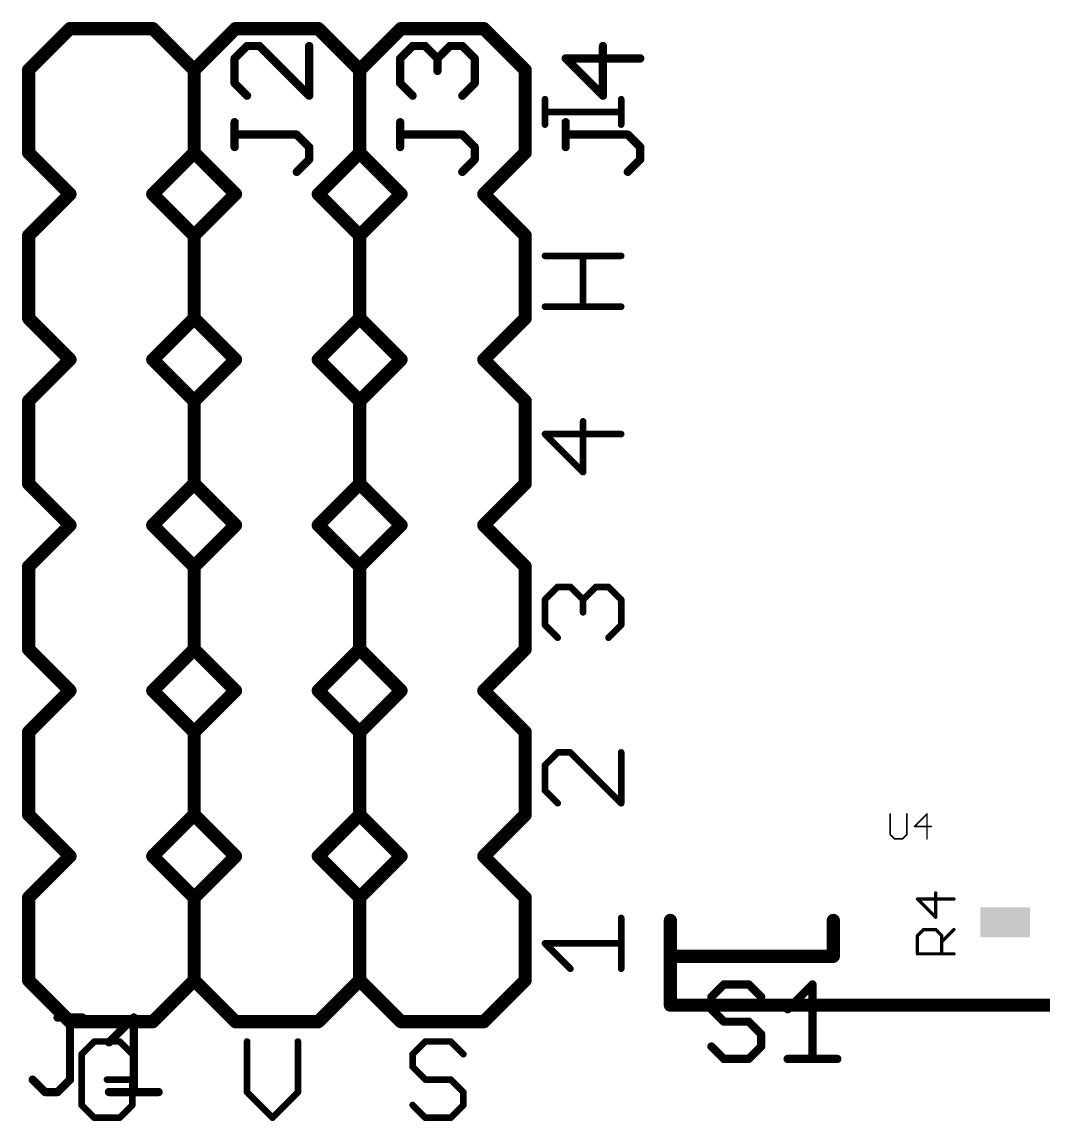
# Model space of a CAD drawing. Extents: x 0.1 to 37.8, y 0 to 44.
# Drawn here: x 0.91 to 16.58, y 11.68 to 28.55 of the extents above; entities that cross this region are included whole.
import ezdxf

# ---------------------------------------------------------------- set-up
doc = ezdxf.new("R2010")
doc.units = 0
for name, color, linetype in [('121', 253, 'CONTINUOUS'), ('21', 253, 'CONTINUOUS'), ('25', 253, 'CONTINUOUS')]:
    doc.layers.add(name, color=color, linetype=linetype)

# ---------------------------------------------------------------- blocks, each defined once
blk = doc.blocks.new('RECT')
blk.add_solid([(-0.5, -0.5), (0.5, -0.5), (-0.5, 0.5), (0.5, 0.5)])

msp = doc.modelspace()

# ---------------------------------------------------------------- linework, layer by layer
at = {"layer": '121'}
for points, const_width in [([(8.9398, 26.9748), (8.9398, 27.3646)], 0.1016), ([(10.1092, 26.9748), (10.1092, 27.3646)], 0.1016), ([(10.1092, 27.1697), (8.9398, 27.1697)], 0.1016), ([(8.9398, 24.9604), (10.1092, 24.9604)], 0.1016), ([(9.5245, 24.1808), (9.5245, 24.9604)], 0.1016), ([(10.1092, 24.1808), (8.9398, 24.1808)], 0.1016), ([(9.5245, 21.6408), (9.5245, 22.4204)], 0.1016), ([(10.1092, 22.2255), (8.9398, 22.2255)], 0.1016), ([(8.9398, 22.2255), (9.5245, 21.6408)], 0.1016), ([(8.9398, 19.6855), (9.1347, 19.8804)], 0.1016), ([(9.1347, 19.8804), (9.3296, 19.8804)], 0.1016), ([(9.3296, 19.8804), (9.5245, 19.6855)], 0.1016), ([(9.5245, 19.6855), (9.7194, 19.8804)], 0.1016), ([(9.7194, 19.8804), (9.9143, 19.8804)], 0.1016), ([(9.9143, 19.8804), (10.1092, 19.6855)], 0.1016), ([(8.9398, 19.2957), (8.9398, 19.6855)], 0.1016), ([(9.5245, 19.6855), (9.5245, 19.4906)], 0.1016), ([(10.1092, 19.6855), (10.1092, 19.2957)], 0.1016), ([(9.1347, 19.1008), (8.9398, 19.2957)], 0.1016), ([(10.1092, 19.2957), (9.9143, 19.1008)], 0.1016), ([(9.1347, 17.3404), (8.9398, 17.1455)], 0.1016), ([(9.3296, 17.3404), (9.1347, 17.3404)], 0.1016), ([(10.1092, 16.5608), (9.3296, 17.3404)], 0.1016), ([(10.1092, 17.3404), (10.1092, 16.5608)], 0.1016), ([(8.9398, 17.1455), (8.9398, 16.7557)], 0.1016), ([(8.9398, 16.7557), (9.1347, 16.5608)], 0.1016), ([(14.935, 14.8107), (14.935, 15.1836)], 0.0508), ([(15.2146, 15.0903), (14.6553, 15.0903)], 0.0508), ([(14.6553, 15.0903), (14.935, 14.8107)], 0.0508), ([(10.1092, 14.0208), (10.1092, 14.8004)], 0.1016), ([(14.6553, 14.529), (14.7485, 14.6223)], 0.0508), ([(14.6553, 14.2494), (14.6553, 14.529)], 0.0508), ([(14.7485, 14.6223), (14.935, 14.6223)], 0.0508), ([(14.935, 14.6223), (15.0282, 14.529)], 0.0508), ([(15.0282, 14.4358), (15.2146, 14.6223)], 0.0508), ([(15.0282, 14.529), (15.0282, 14.2494)], 0.0508), ([(9.3296, 14.0208), (8.9398, 14.4106)], 0.1016), ([(8.9398, 14.4106), (10.1092, 14.4106)], 0.1016), ([(15.2146, 14.2494), (14.6553, 14.2494)], 0.0508), ([(2.0237, 12.9042), (1.8288, 12.7093)], 0.1016), ([(2.4135, 12.9042), (2.0237, 12.9042)], 0.1016), ([(2.6084, 12.7093), (2.4135, 12.9042)], 0.1016), ([(4.3688, 12.9042), (4.3688, 12.1246)], 0.1016), ([(5.1484, 12.1246), (5.1484, 12.9042)], 0.1016), ([(7.1037, 12.9042), (6.9088, 12.7093)], 0.1016), ([(7.4935, 12.9042), (7.1037, 12.9042)], 0.1016), ([(7.6884, 12.7093), (7.4935, 12.9042)], 0.1016), ([(1.8288, 12.7093), (1.8288, 11.9297)], 0.1016), ([(6.9088, 12.7093), (6.9088, 12.5144)], 0.1016), ([(6.9088, 12.5144), (7.1037, 12.3195)], 0.1016), ([(2.6084, 12.3195), (2.2186, 12.3195)], 0.1016), ([(2.6084, 11.9297), (2.6084, 12.3195)], 0.1016), ([(7.1037, 12.3195), (7.4935, 12.3195)], 0.1016), ([(7.4935, 12.3195), (7.6884, 12.1246)], 0.1016), ([(4.3688, 12.1246), (4.7586, 11.7348)], 0.1016), ([(4.7586, 11.7348), (5.1484, 12.1246)], 0.1016), ([(7.6884, 12.1246), (7.6884, 11.9297)], 0.1016), ([(1.8288, 11.9297), (2.0237, 11.7348)], 0.1016), ([(2.4135, 11.7348), (2.6084, 11.9297)], 0.1016), ([(7.1037, 11.7348), (6.9088, 11.9297)], 0.1016), ([(7.6884, 11.9297), (7.4935, 11.7348)], 0.1016), ([(2.0237, 11.7348), (2.4135, 11.7348)], 0.1016), ([(7.4935, 11.7348), (7.1037, 11.7348)], 0.1016)]:
    msp.add_lwpolyline(points, dxfattribs=dict(at, const_width=const_width))
for points, const_width in [([(8.9652, 27.3646, 1), (8.9144, 27.3646)], 0.0508), ([(10.1346, 27.3646, 1), (10.0838, 27.3646)], 0.0508), ([(8.9398, 27.1951, 1), (8.9398, 27.1443)], 0.0508), ([(10.1092, 27.1443, 1), (10.1092, 27.1951)], 0.0508), ([(8.9144, 26.9748, 1), (8.9652, 26.9748)], 0.0508), ([(10.0838, 26.9748, 1), (10.1346, 26.9748)], 0.0508), ([(8.9398, 24.9858, 1), (8.9398, 24.935)], 0.0508), ([(9.5499, 24.9604, 1), (9.4991, 24.9604)], 0.0508), ([(10.1092, 24.935, 1), (10.1092, 24.9858)], 0.0508), ([(8.9398, 24.2062, 1), (8.9398, 24.1554)], 0.0508), ([(9.4991, 24.1808, 1), (9.5499, 24.1808)], 0.0508), ([(10.1092, 24.1554, 1), (10.1092, 24.2062)], 0.0508), ([(9.5499, 22.4204, 1), (9.4991, 22.4204)], 0.0508), ([(8.9578, 22.2435, 1), (8.9218, 22.2075)], 0.0508), ([(8.9398, 22.2509, 1), (8.9398, 22.2001)], 0.0508), ([(10.1092, 22.2001, 1), (10.1092, 22.2509)], 0.0508), ([(9.4991, 21.6408, 1), (9.5499, 21.6408)], 0.0508), ([(9.5065, 21.6228, 1), (9.5425, 21.6588)], 0.0508), ([(9.1347, 19.9058, 1), (9.1347, 19.855)], 0.0508), ([(9.1527, 19.8624, 1), (9.1167, 19.8984)], 0.0508), ([(9.3476, 19.8984, 1), (9.3116, 19.8624)], 0.0508), ([(9.3296, 19.855, 1), (9.3296, 19.9058)], 0.0508), ([(9.7194, 19.9058, 1), (9.7194, 19.855)], 0.0508), ([(9.7374, 19.8624, 1), (9.7014, 19.8984)], 0.0508), ([(9.9323, 19.8984, 1), (9.8963, 19.8624)], 0.0508), ([(9.9143, 19.855, 1), (9.9143, 19.9058)], 0.0508), ([(8.9652, 19.6855, 1), (8.9144, 19.6855)], 0.0508), ([(9.5499, 19.6855, 1), (9.4991, 19.6855)], 0.0508), ([(10.1346, 19.6855, 1), (10.0838, 19.6855)], 0.0508), ([(8.9218, 19.7035, 1), (8.9578, 19.6675)], 0.0508), ([(9.5065, 19.7035, 1), (9.5425, 19.6675)], 0.0508), ([(9.5065, 19.6675, 1), (9.5425, 19.7035)], 0.0508), ([(10.0912, 19.6675, 1), (10.1272, 19.7035)], 0.0508), ([(9.4991, 19.4906, 1), (9.5499, 19.4906)], 0.0508), ([(8.9578, 19.3137, 1), (8.9218, 19.2777)], 0.0508), ([(8.9144, 19.2957, 1), (8.9652, 19.2957)], 0.0508), ([(10.0838, 19.2957, 1), (10.1346, 19.2957)], 0.0508), ([(10.1272, 19.2777, 1), (10.0912, 19.3137)], 0.0508), ([(9.1167, 19.0828, 1), (9.1527, 19.1188)], 0.0508), ([(9.8963, 19.1188, 1), (9.9323, 19.0828)], 0.0508), ([(9.1347, 17.3658, 1), (9.1347, 17.315)], 0.0508), ([(9.1527, 17.3224, 1), (9.1167, 17.3584)], 0.0508), ([(9.3476, 17.3584, 1), (9.3116, 17.3224)], 0.0508), ([(9.3296, 17.315, 1), (9.3296, 17.3658)], 0.0508), ([(10.1346, 17.3404, 1), (10.0838, 17.3404)], 0.0508), ([(8.9218, 17.1635, 1), (8.9578, 17.1275)], 0.0508), ([(8.9652, 17.1455, 1), (8.9144, 17.1455)], 0.0508), ([(8.9578, 16.7737, 1), (8.9218, 16.7377)], 0.0508), ([(8.9144, 16.7557, 1), (8.9652, 16.7557)], 0.0508), ([(9.1167, 16.5428, 1), (9.1527, 16.5788)], 0.0508), ([(10.0838, 16.5608, 1), (10.1346, 16.5608)], 0.0508), ([(10.0912, 16.5428, 1), (10.1272, 16.5788)], 0.0508), ([(14.9477, 15.1836, 1), (14.9223, 15.1836)], 0.0254), ([(14.6553, 15.103, 1), (14.6553, 15.0776)], 0.0254), ([(14.6643, 15.0993, 1), (14.6463, 15.0814)], 0.0254), ([(15.2146, 15.0776, 1), (15.2146, 15.103)], 0.0254), ([(10.1346, 14.8004, 1), (10.0838, 14.8004)], 0.0508), ([(14.9223, 14.8107, 1), (14.9477, 14.8107)], 0.0254), ([(14.926, 14.8017, 1), (14.9439, 14.8197)], 0.0254), ([(14.668, 14.529, 1), (14.6426, 14.529)], 0.0254), ([(14.6463, 14.538, 1), (14.6643, 14.5201)], 0.0254), ([(14.7485, 14.635, 1), (14.7485, 14.6096)], 0.0254), ([(14.7575, 14.6133, 1), (14.7396, 14.6312)], 0.0254), ([(14.9439, 14.6312, 1), (14.926, 14.6133)], 0.0254), ([(14.935, 14.6096, 1), (14.935, 14.635)], 0.0254), ([(15.0409, 14.529, 1), (15.0155, 14.529)], 0.0254), ([(15.0192, 14.5201, 1), (15.0372, 14.538)], 0.0254), ([(15.2236, 14.6133, 1), (15.2056, 14.6312)], 0.0254), ([(8.9578, 14.4286, 1), (8.9218, 14.3926)], 0.0508), ([(8.9398, 14.436, 1), (8.9398, 14.3852)], 0.0508), ([(10.1092, 14.3852, 1), (10.1092, 14.436)], 0.0508), ([(15.0192, 14.4448, 1), (15.0372, 14.4268)], 0.0254), ([(14.6553, 14.2621, 1), (14.6553, 14.2367)], 0.0254), ([(14.6426, 14.2494, 1), (14.668, 14.2494)], 0.0254), ([(15.0155, 14.2494, 1), (15.0409, 14.2494)], 0.0254), ([(15.2146, 14.2367, 1), (15.2146, 14.2621)], 0.0254), ([(9.3116, 14.0028, 1), (9.3476, 14.0388)], 0.0508), ([(10.0838, 14.0208, 1), (10.1346, 14.0208)], 0.0508), ([(2.0237, 12.9296, 1), (2.0237, 12.8788)], 0.0508), ([(2.0417, 12.8862, 1), (2.0057, 12.9222)], 0.0508), ([(2.4315, 12.9222, 1), (2.3955, 12.8862)], 0.0508), ([(2.4135, 12.8788, 1), (2.4135, 12.9296)], 0.0508), ([(4.3942, 12.9042, 1), (4.3434, 12.9042)], 0.0508), ([(5.1738, 12.9042, 1), (5.123, 12.9042)], 0.0508), ([(7.1037, 12.9296, 1), (7.1037, 12.8788)], 0.0508), ([(7.1217, 12.8862, 1), (7.0857, 12.9222)], 0.0508), ([(7.5115, 12.9222, 1), (7.4755, 12.8862)], 0.0508), ([(7.4935, 12.8788, 1), (7.4935, 12.9296)], 0.0508), ([(1.8108, 12.7273, 1), (1.8468, 12.6913)], 0.0508), ([(1.8542, 12.7093, 1), (1.8034, 12.7093)], 0.0508), ([(2.5904, 12.6913, 1), (2.6264, 12.7273)], 0.0508), ([(6.8908, 12.7273, 1), (6.9268, 12.6913)], 0.0508), ([(6.9342, 12.7093, 1), (6.8834, 12.7093)], 0.0508), ([(7.6704, 12.6913, 1), (7.7064, 12.7273)], 0.0508), ([(6.9268, 12.5324, 1), (6.8908, 12.4964)], 0.0508), ([(6.8834, 12.5144, 1), (6.9342, 12.5144)], 0.0508), ([(2.2186, 12.3449, 1), (2.2186, 12.2941)], 0.0508), ([(2.6338, 12.3195, 1), (2.583, 12.3195)], 0.0508), ([(2.6084, 12.2941, 1), (2.6084, 12.3449)], 0.0508), ([(7.1037, 12.3449, 1), (7.1037, 12.2941)], 0.0508), ([(7.0857, 12.3015, 1), (7.1217, 12.3375)], 0.0508), ([(7.5115, 12.3375, 1), (7.4755, 12.3015)], 0.0508), ([(7.4935, 12.2941, 1), (7.4935, 12.3449)], 0.0508), ([(4.3868, 12.1426, 1), (4.3508, 12.1066)], 0.0508), ([(4.3434, 12.1246, 1), (4.3942, 12.1246)], 0.0508), ([(5.123, 12.1246, 1), (5.1738, 12.1246)], 0.0508), ([(5.1664, 12.1066, 1), (5.1304, 12.1426)], 0.0508), ([(7.7138, 12.1246, 1), (7.663, 12.1246)], 0.0508), ([(7.6704, 12.1066, 1), (7.7064, 12.1426)], 0.0508), ([(1.8468, 11.9477, 1), (1.8108, 11.9117)], 0.0508), ([(2.6264, 11.9117, 1), (2.5904, 11.9477)], 0.0508), ([(6.9268, 11.9477, 1), (6.8908, 11.9117)], 0.0508), ([(7.7064, 11.9117, 1), (7.6704, 11.9477)], 0.0508), ([(1.8034, 11.9297, 1), (1.8542, 11.9297)], 0.0508), ([(2.583, 11.9297, 1), (2.6338, 11.9297)], 0.0508), ([(7.663, 11.9297, 1), (7.7138, 11.9297)], 0.0508), ([(2.0237, 11.7602, 1), (2.0237, 11.7094)], 0.0508), ([(2.0057, 11.7168, 1), (2.0417, 11.7528)], 0.0508), ([(2.3955, 11.7528, 1), (2.4315, 11.7168)], 0.0508), ([(2.4135, 11.7094, 1), (2.4135, 11.7602)], 0.0508), ([(4.7406, 11.7528, 1), (4.7766, 11.7168)], 0.0508), ([(4.7406, 11.7168, 1), (4.7766, 11.7528)], 0.0508), ([(7.1037, 11.7602, 1), (7.1037, 11.7094)], 0.0508), ([(7.0857, 11.7168, 1), (7.1217, 11.7528)], 0.0508), ([(7.4755, 11.7528, 1), (7.5115, 11.7168)], 0.0508), ([(7.4935, 11.7094, 1), (7.4935, 11.7602)], 0.0508)]:
    msp.add_lwpolyline(points, format="xyb", dxfattribs=dict(at, const_width=const_width))
at = {"layer": '21', "const_width": 0.2032}
for points in [[(1.651, 28.448), (1.016, 27.813)], [(2.921, 28.448), (1.651, 28.448)], [(3.556, 27.813), (2.921, 28.448)], [(4.191, 28.448), (3.556, 27.813)], [(5.461, 28.448), (4.191, 28.448)], [(6.096, 27.813), (5.461, 28.448)], [(6.731, 28.448), (6.096, 27.813)], [(8.001, 28.448), (6.731, 28.448)], [(8.636, 27.813), (8.001, 28.448)], [(1.016, 26.543), (1.016, 27.813)], [(3.556, 27.813), (3.556, 26.543)], [(3.556, 26.543), (3.556, 27.813)], [(6.096, 27.813), (6.096, 26.543)], [(6.096, 26.543), (6.096, 27.813)], [(8.636, 27.813), (8.636, 26.543)], [(1.651, 25.908), (1.016, 26.543)], [(3.556, 26.543), (2.921, 25.908)], [(4.191, 25.908), (3.556, 26.543)], [(6.096, 26.543), (5.461, 25.908)], [(6.731, 25.908), (6.096, 26.543)], [(8.636, 26.543), (8.001, 25.908)], [(1.016, 25.273), (1.651, 25.908)], [(2.921, 25.908), (3.556, 25.273)], [(3.556, 25.273), (4.191, 25.908)], [(5.461, 25.908), (6.096, 25.273)], [(6.096, 25.273), (6.731, 25.908)], [(8.001, 25.908), (8.636, 25.273)], [(1.016, 24.003), (1.016, 25.273)], [(3.556, 25.273), (3.556, 24.003)], [(3.556, 24.003), (3.556, 25.273)], [(6.096, 25.273), (6.096, 24.003)], [(6.096, 24.003), (6.096, 25.273)], [(8.636, 25.273), (8.636, 24.003)], [(1.651, 23.368), (1.016, 24.003)], [(3.556, 24.003), (2.921, 23.368)], [(4.191, 23.368), (3.556, 24.003)], [(6.096, 24.003), (5.461, 23.368)], [(6.731, 23.368), (6.096, 24.003)], [(8.636, 24.003), (8.001, 23.368)], [(1.016, 22.733), (1.651, 23.368)], [(2.921, 23.368), (3.556, 22.733)], [(3.556, 22.733), (4.191, 23.368)], [(5.461, 23.368), (6.096, 22.733)], [(6.096, 22.733), (6.731, 23.368)], [(8.001, 23.368), (8.636, 22.733)], [(1.016, 21.463), (1.016, 22.733)], [(3.556, 22.733), (3.556, 21.463)], [(3.556, 21.463), (3.556, 22.733)], [(6.096, 22.733), (6.096, 21.463)], [(6.096, 21.463), (6.096, 22.733)], [(8.636, 22.733), (8.636, 21.463)], [(1.651, 20.828), (1.016, 21.463)], [(3.556, 21.463), (2.921, 20.828)], [(4.191, 20.828), (3.556, 21.463)], [(6.096, 21.463), (5.461, 20.828)], [(6.731, 20.828), (6.096, 21.463)], [(8.636, 21.463), (8.001, 20.828)], [(1.651, 20.828), (1.016, 20.193)], [(3.556, 20.193), (2.921, 20.828)], [(4.191, 20.828), (3.556, 20.193)], [(6.096, 20.193), (5.461, 20.828)], [(6.731, 20.828), (6.096, 20.193)], [(8.636, 20.193), (8.001, 20.828)], [(1.016, 18.923), (1.016, 20.193)], [(3.556, 20.193), (3.556, 18.923)], [(3.556, 18.923), (3.556, 20.193)], [(6.096, 20.193), (6.096, 18.923)], [(6.096, 18.923), (6.096, 20.193)], [(8.636, 20.193), (8.636, 18.923)], [(1.651, 18.288), (1.016, 18.923)], [(3.556, 18.923), (2.921, 18.288)], [(4.191, 18.288), (3.556, 18.923)], [(6.096, 18.923), (5.461, 18.288)], [(6.731, 18.288), (6.096, 18.923)], [(8.636, 18.923), (8.001, 18.288)], [(1.016, 17.653), (1.651, 18.288)], [(2.921, 18.288), (3.556, 17.653)], [(3.556, 17.653), (4.191, 18.288)], [(5.461, 18.288), (6.096, 17.653)], [(6.096, 17.653), (6.731, 18.288)], [(8.001, 18.288), (8.636, 17.653)], [(1.016, 16.383), (1.016, 17.653)], [(3.556, 17.653), (3.556, 16.383)], [(3.556, 16.383), (3.556, 17.653)], [(6.096, 17.653), (6.096, 16.383)], [(6.096, 16.383), (6.096, 17.653)], [(8.636, 17.653), (8.636, 16.383)], [(1.651, 15.748), (1.016, 16.383)], [(3.556, 16.383), (2.921, 15.748)], [(4.191, 15.748), (3.556, 16.383)], [(6.096, 16.383), (5.461, 15.748)], [(6.731, 15.748), (6.096, 16.383)], [(8.636, 16.383), (8.001, 15.748)], [(1.016, 15.113), (1.651, 15.748)], [(2.921, 15.748), (3.556, 15.113)], [(3.556, 15.113), (4.191, 15.748)], [(5.461, 15.748), (6.096, 15.113)], [(6.096, 15.113), (6.731, 15.748)], [(8.001, 15.748), (8.636, 15.113)], [(1.016, 13.843), (1.016, 15.113)], [(3.556, 15.113), (3.556, 13.843)], [(3.556, 13.843), (3.556, 15.113)], [(6.096, 15.113), (6.096, 13.843)], [(6.096, 13.843), (6.096, 15.113)], [(8.636, 15.113), (8.636, 13.843)], [(10.864, 14.212), (10.864, 14.762)], [(13.364, 14.212), (13.364, 14.762)], [(10.864, 14.212), (10.864, 13.462)], [(10.864, 14.212), (13.364, 14.212)], [(1.651, 13.208), (1.016, 13.843)], [(3.556, 13.843), (2.921, 13.208)], [(4.191, 13.208), (3.556, 13.843)], [(6.096, 13.843), (5.461, 13.208)], [(6.731, 13.208), (6.096, 13.843)], [(8.636, 13.843), (8.001, 13.208)], [(10.864, 13.462), (35.364, 13.462)], [(2.921, 13.208), (1.651, 13.208)], [(5.461, 13.208), (4.191, 13.208)], [(8.001, 13.208), (6.731, 13.208)]]:
    msp.add_lwpolyline(points, dxfattribs=at)
at = {"layer": '21', "const_width": 0.1016}
for points in [[(1.651, 28.4988, 1), (1.651, 28.3972)], [(1.6869, 28.4121, 1), (1.6151, 28.4839)], [(2.9569, 28.4839, 1), (2.8851, 28.4121)], [(2.921, 28.3972, 1), (2.921, 28.4988)], [(4.191, 28.4988, 1), (4.191, 28.3972)], [(4.2269, 28.4121, 1), (4.1551, 28.4839)], [(5.4969, 28.4839, 1), (5.4251, 28.4121)], [(5.461, 28.3972, 1), (5.461, 28.4988)], [(6.731, 28.4988, 1), (6.731, 28.3972)], [(6.7669, 28.4121, 1), (6.6951, 28.4839)], [(8.0369, 28.4839, 1), (7.9651, 28.4121)], [(8.001, 28.3972, 1), (8.001, 28.4988)], [(1.0668, 27.813, 1), (0.9652, 27.813)], [(0.9801, 27.8489, 1), (1.0519, 27.7771)], [(3.6068, 27.813, 1), (3.5052, 27.813)], [(3.6068, 27.813, 1), (3.5052, 27.813)], [(3.5201, 27.8489, 1), (3.5919, 27.7771)], [(3.5201, 27.7771, 1), (3.5919, 27.8489)], [(6.1468, 27.813, 1), (6.0452, 27.813)], [(6.1468, 27.813, 1), (6.0452, 27.813)], [(6.0601, 27.8489, 1), (6.1319, 27.7771)], [(6.0601, 27.7771, 1), (6.1319, 27.8489)], [(8.6868, 27.813, 1), (8.5852, 27.813)], [(8.6001, 27.7771, 1), (8.6719, 27.8489)], [(1.0519, 26.5789, 1), (0.9801, 26.5071)], [(0.9652, 26.543, 1), (1.0668, 26.543)], [(3.5919, 26.5789, 1), (3.5201, 26.5071)], [(3.5052, 26.543, 1), (3.6068, 26.543)], [(3.5052, 26.543, 1), (3.6068, 26.543)], [(3.5919, 26.5071, 1), (3.5201, 26.5789)], [(6.1319, 26.5789, 1), (6.0601, 26.5071)], [(6.0452, 26.543, 1), (6.1468, 26.543)], [(6.0452, 26.543, 1), (6.1468, 26.543)], [(6.1319, 26.5071, 1), (6.0601, 26.5789)], [(8.5852, 26.543, 1), (8.6868, 26.543)], [(8.6719, 26.5071, 1), (8.6001, 26.5789)], [(1.6869, 25.8721, 1), (1.6151, 25.9439)], [(1.6151, 25.8721, 1), (1.6869, 25.9439)], [(2.9569, 25.9439, 1), (2.8851, 25.8721)], [(2.8851, 25.9439, 1), (2.9569, 25.8721)], [(4.2269, 25.8721, 1), (4.1551, 25.9439)], [(4.1551, 25.8721, 1), (4.2269, 25.9439)], [(5.4969, 25.9439, 1), (5.4251, 25.8721)], [(5.4251, 25.9439, 1), (5.4969, 25.8721)], [(6.7669, 25.8721, 1), (6.6951, 25.9439)], [(6.6951, 25.8721, 1), (6.7669, 25.9439)], [(8.0369, 25.9439, 1), (7.9651, 25.8721)], [(7.9651, 25.9439, 1), (8.0369, 25.8721)], [(1.0668, 25.273, 1), (0.9652, 25.273)], [(0.9801, 25.3089, 1), (1.0519, 25.2371)], [(3.6068, 25.273, 1), (3.5052, 25.273)], [(3.6068, 25.273, 1), (3.5052, 25.273)], [(3.5201, 25.3089, 1), (3.5919, 25.2371)], [(3.5201, 25.2371, 1), (3.5919, 25.3089)], [(6.1468, 25.273, 1), (6.0452, 25.273)], [(6.1468, 25.273, 1), (6.0452, 25.273)], [(6.0601, 25.3089, 1), (6.1319, 25.2371)], [(6.0601, 25.2371, 1), (6.1319, 25.3089)], [(8.6868, 25.273, 1), (8.5852, 25.273)], [(8.6001, 25.2371, 1), (8.6719, 25.3089)], [(1.0519, 24.0389, 1), (0.9801, 23.9671)], [(0.9652, 24.003, 1), (1.0668, 24.003)], [(3.5919, 24.0389, 1), (3.5201, 23.9671)], [(3.5052, 24.003, 1), (3.6068, 24.003)], [(3.5052, 24.003, 1), (3.6068, 24.003)], [(3.5919, 23.9671, 1), (3.5201, 24.0389)], [(6.1319, 24.0389, 1), (6.0601, 23.9671)], [(6.0452, 24.003, 1), (6.1468, 24.003)], [(6.0452, 24.003, 1), (6.1468, 24.003)], [(6.1319, 23.9671, 1), (6.0601, 24.0389)], [(8.5852, 24.003, 1), (8.6868, 24.003)], [(8.6719, 23.9671, 1), (8.6001, 24.0389)], [(1.6869, 23.3321, 1), (1.6151, 23.4039)], [(1.6151, 23.3321, 1), (1.6869, 23.4039)], [(2.9569, 23.4039, 1), (2.8851, 23.3321)], [(2.8851, 23.4039, 1), (2.9569, 23.3321)], [(4.2269, 23.3321, 1), (4.1551, 23.4039)], [(4.1551, 23.3321, 1), (4.2269, 23.4039)], [(5.4969, 23.4039, 1), (5.4251, 23.3321)], [(5.4251, 23.4039, 1), (5.4969, 23.3321)], [(6.7669, 23.3321, 1), (6.6951, 23.4039)], [(6.6951, 23.3321, 1), (6.7669, 23.4039)], [(8.0369, 23.4039, 1), (7.9651, 23.3321)], [(7.9651, 23.4039, 1), (8.0369, 23.3321)], [(1.0668, 22.733, 1), (0.9652, 22.733)], [(0.9801, 22.7689, 1), (1.0519, 22.6971)], [(3.6068, 22.733, 1), (3.5052, 22.733)], [(3.6068, 22.733, 1), (3.5052, 22.733)], [(3.5201, 22.7689, 1), (3.5919, 22.6971)], [(3.5201, 22.6971, 1), (3.5919, 22.7689)], [(6.1468, 22.733, 1), (6.0452, 22.733)], [(6.1468, 22.733, 1), (6.0452, 22.733)], [(6.0601, 22.7689, 1), (6.1319, 22.6971)], [(6.0601, 22.6971, 1), (6.1319, 22.7689)], [(8.6868, 22.733, 1), (8.5852, 22.733)], [(8.6001, 22.6971, 1), (8.6719, 22.7689)], [(1.0519, 21.4989, 1), (0.9801, 21.4271)], [(0.9652, 21.463, 1), (1.0668, 21.463)], [(3.5919, 21.4989, 1), (3.5201, 21.4271)], [(3.5052, 21.463, 1), (3.6068, 21.463)], [(3.5052, 21.463, 1), (3.6068, 21.463)], [(3.5919, 21.4271, 1), (3.5201, 21.4989)], [(6.1319, 21.4989, 1), (6.0601, 21.4271)], [(6.0452, 21.463, 1), (6.1468, 21.463)], [(6.0452, 21.463, 1), (6.1468, 21.463)], [(6.1319, 21.4271, 1), (6.0601, 21.4989)], [(8.5852, 21.463, 1), (8.6868, 21.463)], [(8.6719, 21.4271, 1), (8.6001, 21.4989)], [(1.6869, 20.7921, 1), (1.6151, 20.8639)], [(1.6151, 20.7921, 1), (1.6869, 20.8639)], [(2.9569, 20.8639, 1), (2.8851, 20.7921)], [(2.8851, 20.8639, 1), (2.9569, 20.7921)], [(4.2269, 20.7921, 1), (4.1551, 20.8639)], [(4.1551, 20.7921, 1), (4.2269, 20.8639)], [(5.4969, 20.8639, 1), (5.4251, 20.7921)], [(5.4251, 20.8639, 1), (5.4969, 20.7921)], [(6.7669, 20.7921, 1), (6.6951, 20.8639)], [(6.6951, 20.7921, 1), (6.7669, 20.8639)], [(8.0369, 20.8639, 1), (7.9651, 20.7921)], [(7.9651, 20.8639, 1), (8.0369, 20.7921)], [(1.0668, 20.193, 1), (0.9652, 20.193)], [(0.9801, 20.2289, 1), (1.0519, 20.1571)], [(3.6068, 20.193, 1), (3.5052, 20.193)], [(3.6068, 20.193, 1), (3.5052, 20.193)], [(3.5201, 20.2289, 1), (3.5919, 20.1571)], [(3.5201, 20.1571, 1), (3.5919, 20.2289)], [(6.1468, 20.193, 1), (6.0452, 20.193)], [(6.1468, 20.193, 1), (6.0452, 20.193)], [(6.0601, 20.2289, 1), (6.1319, 20.1571)], [(6.0601, 20.1571, 1), (6.1319, 20.2289)], [(8.6868, 20.193, 1), (8.5852, 20.193)], [(8.6001, 20.1571, 1), (8.6719, 20.2289)], [(1.0519, 18.9589, 1), (0.9801, 18.8871)], [(0.9652, 18.923, 1), (1.0668, 18.923)], [(3.5919, 18.9589, 1), (3.5201, 18.8871)], [(3.5052, 18.923, 1), (3.6068, 18.923)], [(3.5052, 18.923, 1), (3.6068, 18.923)], [(3.5919, 18.8871, 1), (3.5201, 18.9589)], [(6.1319, 18.9589, 1), (6.0601, 18.8871)], [(6.0452, 18.923, 1), (6.1468, 18.923)], [(6.0452, 18.923, 1), (6.1468, 18.923)], [(6.1319, 18.8871, 1), (6.0601, 18.9589)], [(8.5852, 18.923, 1), (8.6868, 18.923)], [(8.6719, 18.8871, 1), (8.6001, 18.9589)], [(1.6869, 18.2521, 1), (1.6151, 18.3239)], [(2.9569, 18.3239, 1), (2.8851, 18.2521)], [(4.2269, 18.2521, 1), (4.1551, 18.3239)], [(5.4969, 18.3239, 1), (5.4251, 18.2521)], [(6.7669, 18.2521, 1), (6.6951, 18.3239)], [(8.0369, 18.3239, 1), (7.9651, 18.2521)], [(1.6151, 18.2521, 1), (1.6869, 18.3239)], [(2.8851, 18.3239, 1), (2.9569, 18.2521)], [(4.1551, 18.2521, 1), (4.2269, 18.3239)], [(5.4251, 18.3239, 1), (5.4969, 18.2521)], [(6.6951, 18.2521, 1), (6.7669, 18.3239)], [(7.9651, 18.3239, 1), (8.0369, 18.2521)], [(1.0668, 17.653, 1), (0.9652, 17.653)], [(0.9801, 17.6889, 1), (1.0519, 17.6171)], [(3.6068, 17.653, 1), (3.5052, 17.653)], [(3.6068, 17.653, 1), (3.5052, 17.653)], [(3.5201, 17.6889, 1), (3.5919, 17.6171)], [(3.5201, 17.6171, 1), (3.5919, 17.6889)], [(6.1468, 17.653, 1), (6.0452, 17.653)], [(6.1468, 17.653, 1), (6.0452, 17.653)], [(6.0601, 17.6889, 1), (6.1319, 17.6171)], [(6.0601, 17.6171, 1), (6.1319, 17.6889)], [(8.6868, 17.653, 1), (8.5852, 17.653)], [(8.6001, 17.6171, 1), (8.6719, 17.6889)], [(1.0519, 16.4189, 1), (0.9801, 16.3471)], [(0.9652, 16.383, 1), (1.0668, 16.383)], [(3.5919, 16.4189, 1), (3.5201, 16.3471)], [(3.5052, 16.383, 1), (3.6068, 16.383)], [(3.5052, 16.383, 1), (3.6068, 16.383)], [(3.5919, 16.3471, 1), (3.5201, 16.4189)], [(6.1319, 16.4189, 1), (6.0601, 16.3471)], [(6.0452, 16.383, 1), (6.1468, 16.383)], [(6.0452, 16.383, 1), (6.1468, 16.383)], [(6.1319, 16.3471, 1), (6.0601, 16.4189)], [(8.5852, 16.383, 1), (8.6868, 16.383)], [(8.6719, 16.3471, 1), (8.6001, 16.4189)], [(1.6869, 15.7121, 1), (1.6151, 15.7839)], [(1.6151, 15.7121, 1), (1.6869, 15.7839)], [(2.9569, 15.7839, 1), (2.8851, 15.7121)], [(2.8851, 15.7839, 1), (2.9569, 15.7121)], [(4.2269, 15.7121, 1), (4.1551, 15.7839)], [(4.1551, 15.7121, 1), (4.2269, 15.7839)], [(5.4969, 15.7839, 1), (5.4251, 15.7121)], [(5.4251, 15.7839, 1), (5.4969, 15.7121)], [(6.7669, 15.7121, 1), (6.6951, 15.7839)], [(6.6951, 15.7121, 1), (6.7669, 15.7839)], [(8.0369, 15.7839, 1), (7.9651, 15.7121)], [(7.9651, 15.7839, 1), (8.0369, 15.7121)], [(1.0668, 15.113, 1), (0.9652, 15.113)], [(0.9801, 15.1489, 1), (1.0519, 15.0771)], [(3.6068, 15.113, 1), (3.5052, 15.113)], [(3.6068, 15.113, 1), (3.5052, 15.113)], [(3.5201, 15.1489, 1), (3.5919, 15.0771)], [(3.5201, 15.0771, 1), (3.5919, 15.1489)], [(6.1468, 15.113, 1), (6.0452, 15.113)], [(6.1468, 15.113, 1), (6.0452, 15.113)], [(6.0601, 15.1489, 1), (6.1319, 15.0771)], [(6.0601, 15.0771, 1), (6.1319, 15.1489)], [(8.6868, 15.113, 1), (8.5852, 15.113)], [(8.6001, 15.0771, 1), (8.6719, 15.1489)], [(10.9148, 14.762, 1), (10.8132, 14.762)], [(13.4148, 14.762, 1), (13.3132, 14.762)], [(10.9148, 14.212, 1), (10.8132, 14.212)], [(10.864, 14.2628, 1), (10.864, 14.1612)], [(10.8132, 14.212, 1), (10.9148, 14.212)], [(13.3132, 14.212, 1), (13.4148, 14.212)], [(13.364, 14.1612, 1), (13.364, 14.2628)], [(1.0519, 13.8789, 1), (0.9801, 13.8071)], [(0.9652, 13.843, 1), (1.0668, 13.843)], [(3.5919, 13.8789, 1), (3.5201, 13.8071)], [(3.5052, 13.843, 1), (3.6068, 13.843)], [(3.5052, 13.843, 1), (3.6068, 13.843)], [(3.5919, 13.8071, 1), (3.5201, 13.8789)], [(6.1319, 13.8789, 1), (6.0601, 13.8071)], [(6.0452, 13.843, 1), (6.1468, 13.843)], [(6.0452, 13.843, 1), (6.1468, 13.843)], [(6.1319, 13.8071, 1), (6.0601, 13.8789)], [(8.5852, 13.843, 1), (8.6868, 13.843)], [(8.6719, 13.8071, 1), (8.6001, 13.8789)], [(10.864, 13.5128, 1), (10.864, 13.4112)], [(10.8132, 13.462, 1), (10.9148, 13.462)], [(1.651, 13.2588, 1), (1.651, 13.1572)], [(1.6151, 13.1721, 1), (1.6869, 13.2439)], [(2.8851, 13.2439, 1), (2.9569, 13.1721)], [(2.921, 13.1572, 1), (2.921, 13.2588)], [(4.191, 13.2588, 1), (4.191, 13.1572)], [(4.1551, 13.1721, 1), (4.2269, 13.2439)], [(5.4251, 13.2439, 1), (5.4969, 13.1721)], [(5.461, 13.1572, 1), (5.461, 13.2588)], [(6.731, 13.2588, 1), (6.731, 13.1572)], [(6.6951, 13.1721, 1), (6.7669, 13.2439)], [(7.9651, 13.2439, 1), (8.0369, 13.1721)], [(8.001, 13.1572, 1), (8.001, 13.2588)]]:
    msp.add_lwpolyline(points, format="xyb", dxfattribs=at)
at = {"layer": '25'}
for points, const_width in [([(4.368, 28.181), (4.1773, 27.9903)], 0.127), ([(4.5587, 28.181), (4.368, 28.181)], 0.127), ([(5.3213, 27.4183), (4.5587, 28.181)], 0.127), ([(5.3213, 28.181), (5.3213, 27.4183)], 0.127), ([(6.7173, 27.9903), (6.908, 28.181)], 0.127), ([(6.908, 28.181), (7.0987, 28.181)], 0.127), ([(7.0987, 28.181), (7.2893, 27.9903)], 0.127), ([(7.2893, 27.9903), (7.48, 28.181)], 0.127), ([(7.48, 28.181), (7.6706, 28.181)], 0.127), ([(7.6706, 28.181), (7.8613, 27.9903)], 0.127), ([(9.8293, 27.4183), (9.8293, 28.181)], 0.127), ([(4.1773, 27.9903), (4.1773, 27.609)], 0.127), ([(6.7173, 27.609), (6.7173, 27.9903)], 0.127), ([(7.2893, 27.9903), (7.2893, 27.7996)], 0.127), ([(7.8613, 27.9903), (7.8613, 27.609)], 0.127), ([(10.4013, 27.9903), (9.2573, 27.9903)], 0.127), ([(9.2573, 27.9903), (9.8293, 27.4183)], 0.127), ([(4.1773, 27.609), (4.368, 27.4183)], 0.127), ([(6.908, 27.4183), (6.7173, 27.609)], 0.127), ([(7.8613, 27.609), (7.6706, 27.4183)], 0.127), ([(4.1773, 26.6302), (4.1773, 27.0116)], 0.127), ([(6.7173, 26.6302), (6.7173, 27.0116)], 0.127), ([(9.2573, 26.6302), (9.2573, 27.0116)], 0.127), ([(5.1306, 26.8209), (4.1773, 26.8209)], 0.127), ([(5.3213, 26.6302), (5.1306, 26.8209)], 0.127), ([(7.6706, 26.8209), (6.7173, 26.8209)], 0.127), ([(7.8613, 26.6302), (7.6706, 26.8209)], 0.127), ([(10.2106, 26.8209), (9.2573, 26.8209)], 0.127), ([(10.4013, 26.6302), (10.2106, 26.8209)], 0.127), ([(5.3213, 26.4396), (5.3213, 26.6302)], 0.127), ([(7.8613, 26.4396), (7.8613, 26.6302)], 0.127), ([(10.4013, 26.4396), (10.4013, 26.6302)], 0.127), ([(5.1306, 26.2489), (5.3213, 26.4396)], 0.127), ([(7.6706, 26.2489), (7.8613, 26.4396)], 0.127), ([(10.2106, 26.2489), (10.4013, 26.4396)], 0.127), ([(14.2367, 16.396), (14.2367, 16.0783)], 0.0254), ([(14.4909, 16.0783), (14.4909, 16.396)], 0.0254), ([(14.8016, 16.396), (14.6109, 16.2054)], 0.0254), ([(14.8016, 16.0147), (14.8016, 16.396)], 0.0254), ([(14.6109, 16.2054), (14.8651, 16.2054)], 0.0254), ([(14.2367, 16.0783), (14.3003, 16.0147)], 0.0254), ([(14.3003, 16.0147), (14.4274, 16.0147)], 0.0254), ([(14.4274, 16.0147), (14.4909, 16.0783)], 0.0254), ([(11.6842, 13.7805), (11.4935, 13.5898)], 0.127), ([(12.0655, 13.7805), (11.6842, 13.7805)], 0.127), ([(12.2561, 13.5898), (12.0655, 13.7805)], 0.127), ([(12.6629, 13.3992), (13.0442, 13.7805)], 0.127), ([(13.0442, 13.7805), (13.0442, 12.6365)], 0.127), ([(11.4935, 13.5898), (11.4935, 13.3992)], 0.127), ([(1.4608, 13.2725), (1.8422, 13.2725)], 0.127), ([(1.6515, 12.3192), (1.6515, 13.2725)], 0.127), ([(2.2489, 12.8912), (2.6302, 13.2725)], 0.127), ([(2.6302, 13.2725), (2.6302, 12.1285)], 0.127), ([(11.4935, 13.3992), (11.6842, 13.2085)], 0.127), ([(11.6842, 13.2085), (12.0655, 13.2085)], 0.127), ([(12.0655, 13.2085), (12.2561, 13.0178)], 0.127), ([(12.2561, 13.0178), (12.2561, 12.8272)], 0.127), ([(11.6842, 12.6365), (11.4935, 12.8272)], 0.127), ([(12.2561, 12.8272), (12.0655, 12.6365)], 0.127), ([(12.0655, 12.6365), (11.6842, 12.6365)], 0.127), ([(12.6629, 12.6365), (13.4255, 12.6365)], 0.127), ([(1.0795, 12.3192), (1.2702, 12.1285)], 0.127), ([(1.4608, 12.1285), (1.6515, 12.3192)], 0.127), ([(1.2702, 12.1285), (1.4608, 12.1285)], 0.127), ([(2.2489, 12.1285), (3.0115, 12.1285)], 0.127)]:
    msp.add_lwpolyline(points, dxfattribs=dict(at, const_width=const_width))
for points, const_width in [([(4.368, 28.2127, 1), (4.368, 28.1492)], 0.0635), ([(4.3904, 28.1585, 1), (4.3455, 28.2034)], 0.0635), ([(4.5811, 28.2034, 1), (4.5362, 28.1585)], 0.0635), ([(4.5587, 28.1492, 1), (4.5587, 28.2127)], 0.0635), ([(5.353, 28.181, 1), (5.2896, 28.181)], 0.0635), ([(6.908, 28.2127, 1), (6.908, 28.1492)], 0.0635), ([(6.9304, 28.1585, 1), (6.8855, 28.2034)], 0.0635), ([(7.1211, 28.2034, 1), (7.0762, 28.1585)], 0.0635), ([(7.0987, 28.1492, 1), (7.0987, 28.2127)], 0.0635), ([(7.48, 28.2127, 1), (7.48, 28.1492)], 0.0635), ([(7.5024, 28.1585, 1), (7.4575, 28.2034)], 0.0635), ([(7.6931, 28.2034, 1), (7.6482, 28.1585)], 0.0635), ([(7.6706, 28.1492, 1), (7.6706, 28.2127)], 0.0635), ([(9.8611, 28.181, 1), (9.7976, 28.181)], 0.0635), ([(4.2091, 27.9903, 1), (4.1456, 27.9903)], 0.0635), ([(4.1549, 28.0127, 1), (4.1998, 27.9678)], 0.0635), ([(6.7491, 27.9903, 1), (6.6856, 27.9903)], 0.0635), ([(6.6949, 28.0127, 1), (6.7398, 27.9678)], 0.0635), ([(7.3211, 27.9903, 1), (7.2576, 27.9903)], 0.0635), ([(7.2669, 28.0127, 1), (7.3118, 27.9678)], 0.0635), ([(7.2669, 27.9678, 1), (7.3118, 28.0127)], 0.0635), ([(7.893, 27.9903, 1), (7.8296, 27.9903)], 0.0635), ([(7.8388, 27.9678, 1), (7.8838, 28.0127)], 0.0635), ([(9.2573, 28.022, 1), (9.2573, 27.9585)], 0.0635), ([(9.2798, 28.0127, 1), (9.2349, 27.9678)], 0.0635), ([(10.4013, 27.9585, 1), (10.4013, 28.022)], 0.0635), ([(7.2576, 27.7996, 1), (7.3211, 27.7996)], 0.0635), ([(4.1998, 27.6314, 1), (4.1549, 27.5865)], 0.0635), ([(6.7398, 27.6314, 1), (6.6949, 27.5865)], 0.0635), ([(7.8838, 27.5865, 1), (7.8388, 27.6314)], 0.0635), ([(4.1456, 27.609, 1), (4.2091, 27.609)], 0.0635), ([(6.6856, 27.609, 1), (6.7491, 27.609)], 0.0635), ([(7.8296, 27.609, 1), (7.893, 27.609)], 0.0635), ([(4.3455, 27.3958, 1), (4.3904, 27.4408)], 0.0635), ([(5.2896, 27.4183, 1), (5.353, 27.4183)], 0.0635), ([(5.2988, 27.3958, 1), (5.3438, 27.4408)], 0.0635), ([(6.8855, 27.3958, 1), (6.9304, 27.4408)], 0.0635), ([(7.6482, 27.4408, 1), (7.6931, 27.3958)], 0.0635), ([(9.7976, 27.4183, 1), (9.8611, 27.4183)], 0.0635), ([(9.8069, 27.3958, 1), (9.8518, 27.4408)], 0.0635), ([(4.2091, 27.0116, 1), (4.1456, 27.0116)], 0.0635), ([(6.7491, 27.0116, 1), (6.6856, 27.0116)], 0.0635), ([(9.2891, 27.0116, 1), (9.2256, 27.0116)], 0.0635), ([(4.1773, 26.8526, 1), (4.1773, 26.7891)], 0.0635), ([(5.1531, 26.8433, 1), (5.1082, 26.7984)], 0.0635), ([(5.1306, 26.7891, 1), (5.1306, 26.8526)], 0.0635), ([(6.7173, 26.8526, 1), (6.7173, 26.7891)], 0.0635), ([(7.6931, 26.8433, 1), (7.6482, 26.7984)], 0.0635), ([(7.6706, 26.7891, 1), (7.6706, 26.8526)], 0.0635), ([(9.2573, 26.8526, 1), (9.2573, 26.7891)], 0.0635), ([(10.2331, 26.8433, 1), (10.1882, 26.7984)], 0.0635), ([(10.2106, 26.7891, 1), (10.2106, 26.8526)], 0.0635), ([(4.1456, 26.6302, 1), (4.2091, 26.6302)], 0.0635), ([(5.353, 26.6302, 1), (5.2896, 26.6302)], 0.0635), ([(5.2988, 26.6078, 1), (5.3438, 26.6527)], 0.0635), ([(6.6856, 26.6302, 1), (6.7491, 26.6302)], 0.0635), ([(7.893, 26.6302, 1), (7.8296, 26.6302)], 0.0635), ([(7.8388, 26.6078, 1), (7.8838, 26.6527)], 0.0635), ([(9.2256, 26.6302, 1), (9.2891, 26.6302)], 0.0635), ([(10.4331, 26.6302, 1), (10.3696, 26.6302)], 0.0635), ([(10.3788, 26.6078, 1), (10.4238, 26.6527)], 0.0635), ([(5.3438, 26.4171, 1), (5.2988, 26.462)], 0.0635), ([(7.8838, 26.4171, 1), (7.8388, 26.462)], 0.0635), ([(10.4238, 26.4171, 1), (10.3788, 26.462)], 0.0635), ([(5.2896, 26.4396, 1), (5.353, 26.4396)], 0.0635), ([(7.8296, 26.4396, 1), (7.893, 26.4396)], 0.0635), ([(10.3696, 26.4396, 1), (10.4331, 26.4396)], 0.0635), ([(5.1082, 26.2714, 1), (5.1531, 26.2265)], 0.0635), ([(7.6482, 26.2714, 1), (7.6931, 26.2265)], 0.0635), ([(10.1882, 26.2714, 1), (10.2331, 26.2265)], 0.0635), ([(14.2431, 16.396, 1), (14.2304, 16.396)], 0.0127), ([(14.4973, 16.396, 1), (14.4846, 16.396)], 0.0127), ([(14.8079, 16.396, 1), (14.7952, 16.396)], 0.0127), ([(14.8061, 16.3915, 1), (14.7971, 16.4005)], 0.0127), ([(14.6109, 16.2117, 1), (14.6109, 16.199)], 0.0127), ([(14.6064, 16.2099, 1), (14.6154, 16.2009)], 0.0127), ([(14.8651, 16.199, 1), (14.8651, 16.2117)], 0.0127), ([(14.2412, 16.0827, 1), (14.2322, 16.0738)], 0.0127), ([(14.2304, 16.0783, 1), (14.2431, 16.0783)], 0.0127), ([(14.3003, 16.0211, 1), (14.3003, 16.0084)], 0.0127), ([(14.2958, 16.0102, 1), (14.3047, 16.0192)], 0.0127), ([(14.4229, 16.0192, 1), (14.4319, 16.0102)], 0.0127), ([(14.4274, 16.0084, 1), (14.4274, 16.0211)], 0.0127), ([(14.4846, 16.0783, 1), (14.4973, 16.0783)], 0.0127), ([(14.4954, 16.0738, 1), (14.4864, 16.0827)], 0.0127), ([(14.7952, 16.0147, 1), (14.8079, 16.0147)], 0.0127), ([(11.6842, 13.8122, 1), (11.6842, 13.7487)], 0.0635), ([(11.7066, 13.758, 1), (11.6617, 13.8029)], 0.0635), ([(12.0879, 13.8029, 1), (12.043, 13.758)], 0.0635), ([(12.0655, 13.7487, 1), (12.0655, 13.8122)], 0.0635), ([(13.076, 13.7805, 1), (13.0125, 13.7805)], 0.0635), ([(13.0667, 13.758, 1), (13.0218, 13.8029)], 0.0635), ([(11.5253, 13.5898, 1), (11.4618, 13.5898)], 0.0635), ([(11.471, 13.6123, 1), (11.516, 13.5674)], 0.0635), ([(12.2337, 13.5674, 1), (12.2786, 13.6123)], 0.0635), ([(1.4608, 13.3042, 1), (1.4608, 13.2407)], 0.0635), ([(1.6832, 13.2725, 1), (1.6197, 13.2725)], 0.0635), ([(1.8422, 13.2407, 1), (1.8422, 13.3042)], 0.0635), ([(2.662, 13.2725, 1), (2.5985, 13.2725)], 0.0635), ([(2.6527, 13.25, 1), (2.6078, 13.2949)], 0.0635), ([(11.516, 13.4216, 1), (11.471, 13.3767)], 0.0635), ([(11.4618, 13.3992, 1), (11.5253, 13.3992)], 0.0635), ([(12.6404, 13.4216, 1), (12.6853, 13.3767)], 0.0635), ([(11.6842, 13.2402, 1), (11.6842, 13.1767)], 0.0635), ([(11.6617, 13.186, 1), (11.7066, 13.2309)], 0.0635), ([(12.0879, 13.2309, 1), (12.043, 13.186)], 0.0635), ([(12.0655, 13.1767, 1), (12.0655, 13.2402)], 0.0635), ([(12.2879, 13.0178, 1), (12.2244, 13.0178)], 0.0635), ([(12.2337, 12.9954, 1), (12.2786, 13.0403)], 0.0635), ([(2.2264, 12.9136, 1), (2.2713, 12.8687)], 0.0635), ([(11.516, 12.8496, 1), (11.471, 12.8047)], 0.0635), ([(12.2244, 12.8272, 1), (12.2879, 12.8272)], 0.0635), ([(12.2786, 12.8047, 1), (12.2337, 12.8496)], 0.0635), ([(11.6842, 12.6683, 1), (11.6842, 12.6047)], 0.0635), ([(11.6617, 12.614, 1), (11.7066, 12.659)], 0.0635), ([(12.043, 12.659, 1), (12.0879, 12.614)], 0.0635), ([(12.0655, 12.6047, 1), (12.0655, 12.6683)], 0.0635), ([(12.6629, 12.6683, 1), (12.6629, 12.6047)], 0.0635), ([(13.0125, 12.6365, 1), (13.076, 12.6365)], 0.0635), ([(13.4255, 12.6047, 1), (13.4255, 12.6683)], 0.0635), ([(1.102, 12.3416, 1), (1.057, 12.2967)], 0.0635), ([(1.6197, 12.3192, 1), (1.6832, 12.3192)], 0.0635), ([(1.6739, 12.2967, 1), (1.629, 12.3416)], 0.0635), ([(1.2702, 12.1603, 1), (1.2702, 12.0968)], 0.0635), ([(1.2477, 12.106, 1), (1.2926, 12.151)], 0.0635), ([(1.4384, 12.151, 1), (1.4833, 12.106)], 0.0635), ([(1.4608, 12.0968, 1), (1.4608, 12.1603)], 0.0635), ([(2.2489, 12.1603, 1), (2.2489, 12.0968)], 0.0635), ([(2.5985, 12.1285, 1), (2.662, 12.1285)], 0.0635), ([(3.0115, 12.0968, 1), (3.0115, 12.1603)], 0.0635)]:
    msp.add_lwpolyline(points, format="xyb", dxfattribs=dict(at, const_width=const_width))

# ---------------------------------------------------------------- block references
at = {"layer": '21', "xscale": 0.4572, "yscale": 0.762, "rotation": 270}
msp.add_blockref('RECT', (16.002, 14.732), dxfattribs=at)

doc.saveas('drawing.dxf')
